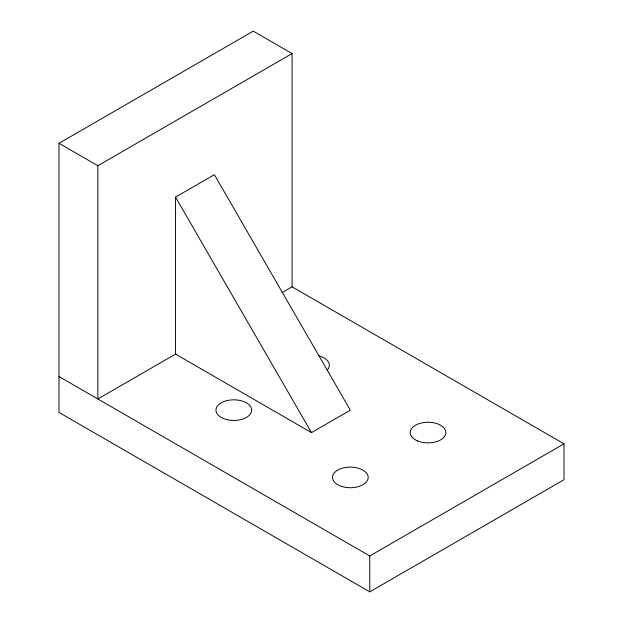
<?xml version="1.0" encoding="UTF-8"?>
<svg xmlns="http://www.w3.org/2000/svg" width="623" height="623" viewBox="0 0 623 623"><rect width="100%" height="100%" fill="white"/><g stroke="black" fill="none" stroke-linecap="round" stroke-linejoin="round"><path stroke-width="0.93" d="M291.969 286.767L564.002 443.825L564.002 479.71L369.766 591.85L58.998 412.426L58.998 143.29L253.234 31.15L292.078 53.578L292.078 286.829L281.985 292.654M58.998 143.29L97.842 165.718L292.078 53.578M175.538 197.117L214.382 174.689L350.344 410.183L311.5 432.611L175.538 354.113L175.538 197.117L311.5 432.611M176.044 353.825L97.842 398.969L97.842 165.718M58.998 376.541L369.766 555.965L564.002 443.825M369.766 555.965L369.766 591.85M318.594 355.826A17.857 10.311 0 0 1 327.114 370.288M417.566 440.913A17.857 10.311 0 0 0 445.795 433.631A17.857 10.311 0 0 0 420.759 423.157A17.857 10.311 0 0 0 417.566 440.913M341.42 486.353A17.857 10.311 0 0 0 368.201 477.42A17.857 10.311 0 0 0 341.42 468.496A17.857 10.311 0 0 0 341.42 486.353M223.33 418.485A17.857 10.311 0 0 0 251.567 411.203A17.857 10.311 0 0 0 226.523 400.729A17.857 10.311 0 0 0 223.33 418.485"/></g></svg>
